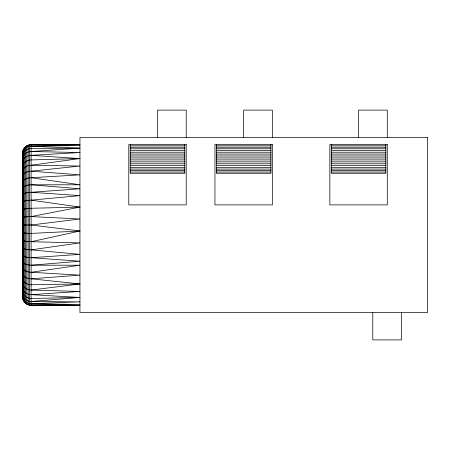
<?xml version="1.0" encoding="UTF-8"?>
<svg xmlns="http://www.w3.org/2000/svg" width="450" height="450" viewBox="0 0 450 450"><rect width="100%" height="100%" fill="white"/><g stroke="black" fill="none" stroke-linecap="round" stroke-linejoin="round"><path stroke-width="0.67" d="M22.5 153.585C22.213 148.838 26.359 144.484 31.117 144.574L79.948 144.574L31.117 145.013C27.062 144.973 23.299 148.089 22.629 152.094M22.5 154.761C22.433 150.182 26.584 146.244 31.117 146.334L79.948 145.474L31.117 145.013M22.5 156.707C22.449 152.162 26.668 148.416 31.117 148.511L79.948 148.146L31.117 151.526C26.792 151.425 22.477 154.912 22.5 159.401M22.5 162.81C22.517 158.389 26.949 155.25 31.117 155.351L79.948 152.539L31.117 151.526M22.5 166.905C22.584 162.568 27.135 159.846 31.117 159.936L79.948 158.552L31.117 165.234C27.349 165.167 22.68 167.411 22.5 171.636M22.5 176.951C22.821 172.868 27.574 171.169 31.117 171.186L79.948 166.044L31.117 165.234M22.5 182.79C23.018 178.892 27.804 177.778 31.117 177.727L79.948 174.853L31.117 171.186M22.5 189.096C23.287 185.445 28.018 184.922 31.117 184.787L79.948 184.787L31.117 177.727M22.5 195.795C23.636 192.493 28.198 192.516 31.117 192.291L79.948 188.781L31.117 184.787M22.5 202.809C24.086 200.008 28.311 200.447 31.117 200.149L79.948 195.615L31.117 192.291M22.5 210.071L24.514 208.918L29.621 208.305L79.948 207.101L31.117 216.591L25.577 216.804L22.5 217.496M22.5 239.929L23.018 240.542L25.577 241.301L31.117 241.723L79.948 231.007L31.117 225L22.5 225M22.5 267.21C23.018 271.108 27.804 272.222 31.117 272.273L79.948 265.213L31.117 265.213C28.018 265.078 23.287 264.555 22.5 260.904M22.5 247.191C24.086 249.992 28.311 249.553 31.117 249.851L79.948 242.899L31.117 241.723M22.5 283.095C22.584 287.432 27.135 290.154 31.117 290.064L79.948 283.956L31.117 278.814C27.574 278.831 22.821 277.132 22.5 273.049M31.117 225L79.948 218.993L31.117 216.591M31.117 265.213L79.948 261.219L31.117 257.709C28.198 257.484 23.636 257.507 22.5 254.205M22.5 293.293C22.449 297.838 26.668 301.584 31.117 301.489L79.948 297.461L31.117 294.649C26.949 294.75 22.517 291.611 22.5 287.19M31.117 278.814L79.948 275.147L31.117 272.273M31.117 257.709L79.948 254.385L31.117 249.851M31.117 294.649L79.948 291.448L31.117 290.064M79.948 231.007L31.117 233.409L25.577 233.196L22.5 232.504M22.5 295.239C22.433 299.818 26.584 303.756 31.117 303.666L79.948 301.854L31.117 301.489M79.948 297.461L31.117 298.474C26.792 298.575 22.477 295.088 22.5 290.599M79.948 283.956L31.117 284.766C27.349 284.833 22.68 282.589 22.5 278.364M22.629 297.906C23.299 301.911 27.062 305.027 31.117 304.988L79.948 304.526L31.117 303.666M130.213 145.822L184.787 145.822M216.382 145.822L270.956 145.822M331.279 145.822L385.853 145.822M130.213 147.234L184.787 147.234M216.382 147.234L270.956 147.234M331.279 147.234L385.853 147.234M130.213 148.781L184.787 148.781M216.382 148.781L270.956 148.781M331.279 148.781L385.853 148.781M130.213 150.452L184.787 150.452M216.382 150.452L270.956 150.452M331.279 150.452L385.853 150.452M130.213 152.229L184.787 152.229M216.382 152.229L270.956 152.229M331.279 152.229L385.853 152.229M130.213 154.086L184.787 154.086M216.382 154.086L270.956 154.086M331.279 154.086L385.853 154.086M130.213 155.998L184.787 155.998M216.382 155.998L270.956 155.998M331.279 155.998L385.853 155.998M130.213 157.95L184.787 157.95M216.382 157.95L270.956 157.95M331.279 157.95L385.853 157.95M130.213 159.907L184.787 159.907M216.382 159.907L270.956 159.907M331.279 159.907L385.853 159.907M130.213 161.859L184.787 161.859M216.382 161.859L270.956 161.859M331.279 161.859L385.853 161.859M130.213 163.772L184.787 163.772M216.382 163.772L270.956 163.772M331.279 163.772L385.853 163.772M130.213 165.628L184.787 165.628M216.382 165.628L270.956 165.628M331.279 165.628L385.853 165.628M130.213 167.406L184.787 167.406M216.382 167.406L270.956 167.406M331.279 167.406L385.853 167.406M130.213 169.076L184.787 169.076M216.382 169.076L270.956 169.076M331.279 169.076L385.853 169.076M130.213 170.629L184.787 170.629M216.382 170.629L270.956 170.629M331.279 170.629L385.853 170.629M130.213 172.035L184.787 172.035M216.382 172.035L270.956 172.035M331.279 172.035L385.853 172.035M22.5 296.415C22.213 301.162 26.359 305.516 31.117 305.426L79.948 305.426L31.117 304.988M31.117 146.334L79.948 148.146M31.117 155.351L79.948 158.552M31.117 200.149L79.948 207.101M401.512 312.57L401.512 339.896L372.786 339.896L372.786 312.57M387.287 137.43L387.287 110.104L358.566 110.104L358.566 137.43M385.853 144.574L385.853 173.284L331.279 173.284L331.279 144.574M272.396 137.43L272.396 110.104L243.669 110.104L243.669 137.43M270.956 144.574L270.956 173.284L216.382 173.284L216.382 144.574M186.221 137.43L186.221 110.104L157.5 110.104L157.5 137.43M184.787 144.574L184.787 173.284L130.213 173.284L130.213 144.574M31.117 144.574L31.117 305.426M29.621 144.703L29.621 305.297M28.17 145.097L28.17 304.903M26.809 145.727L26.809 304.273M25.577 146.593L25.577 303.407M24.514 147.651L24.514 302.349M23.653 148.882L23.653 301.118M23.018 150.244L23.018 299.756M22.629 151.695L22.629 298.305M22.5 153.191L22.5 296.809M427.5 137.396L79.948 137.396L79.948 312.604L427.5 312.604L427.5 137.396M186.221 144.574L128.779 144.574L128.779 204.896L186.221 204.896L186.221 144.574M272.396 144.574L214.948 144.574L214.948 204.896L272.396 204.896L272.396 144.574M387.287 144.574L329.839 144.574L329.839 204.896L387.287 204.896L387.287 144.574"/></g></svg>
